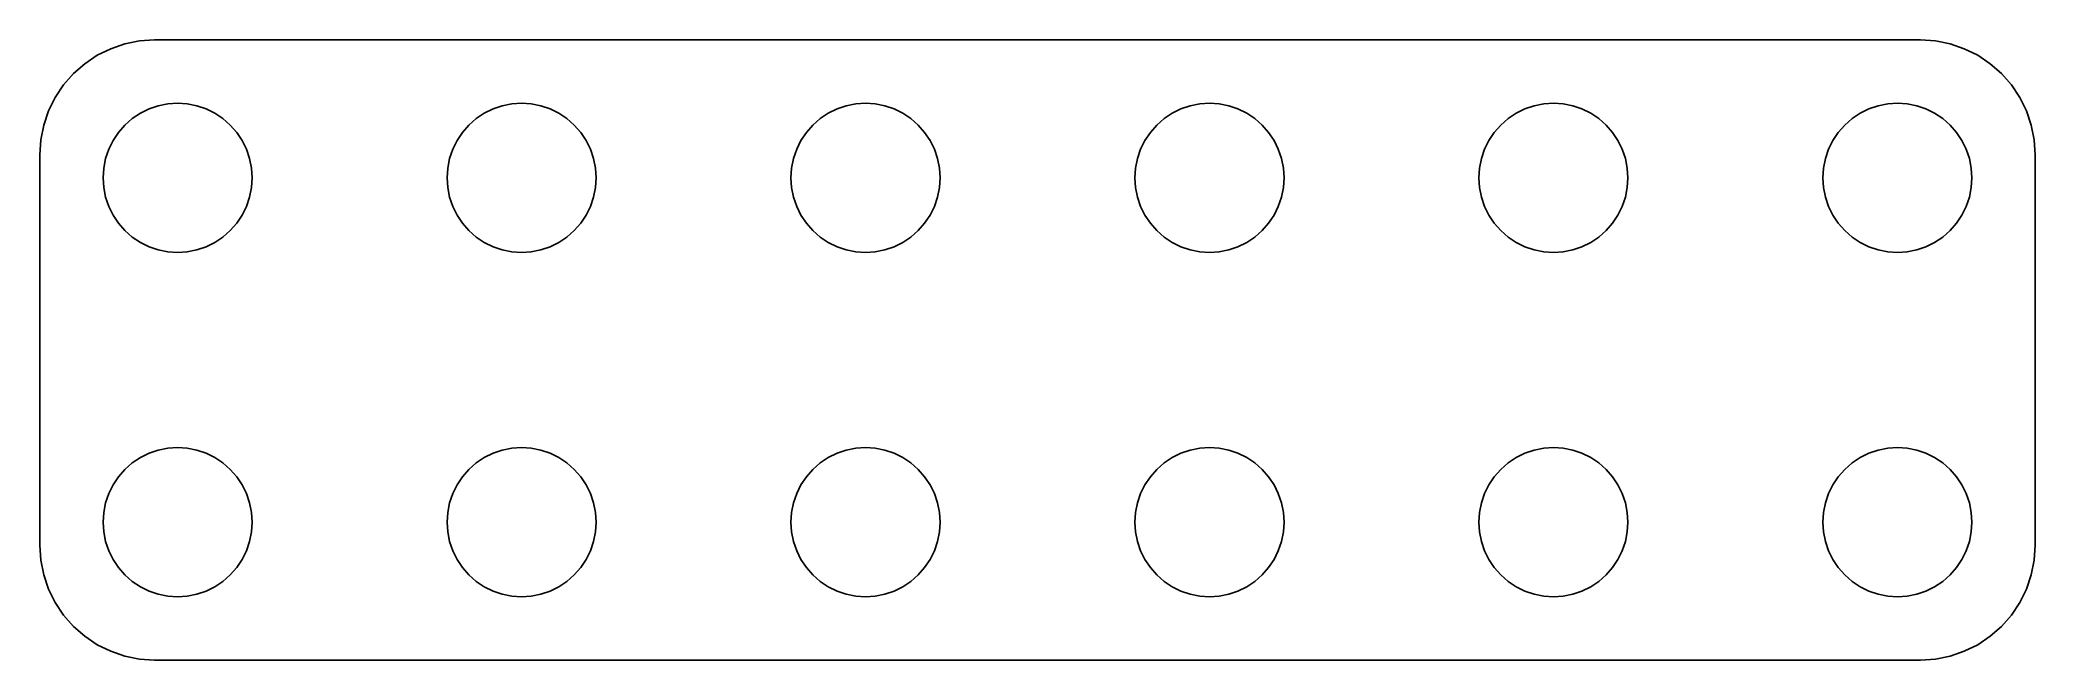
# Model space of a CAD drawing. Header units: metres. Extents: x -43.5 to 43.5, y -13.5 to 13.5.
import ezdxf

# ---------------------------------------------------------------- set-up
doc = ezdxf.new("R2010")
doc.units = ezdxf.units.M

msp = doc.modelspace()

# ---------------------------------------------------------------- linework, layer by layer
for p, q in [((-40.4184, 13.1244), (-41.005, 12.8351)), ((-39.7991, 13.3346), (-40.4184, 13.1244)), ((-39.1576, 13.4622), (-39.7991, 13.3346)), ((-38.505, 13.505), (-39.1576, 13.4622)), ((38.505, 13.505), (-38.505, 13.505)), ((39.1576, 13.4622), (38.505, 13.505)), ((39.7991, 13.3346), (39.1576, 13.4622)), ((40.4184, 13.1244), (39.7991, 13.3346)), ((41.005, 12.8351), (40.4184, 13.1244)), ((-41.5488, 12.4718), (-42.0405, 12.0405)), ((-41.005, 12.8351), (-41.5488, 12.4718)), ((41.5488, 12.4718), (41.005, 12.8351)), ((42.0405, 12.0405), (41.5488, 12.4718)), ((-42.4718, 11.5488), (-42.8351, 11.005)), ((-42.0405, 12.0405), (-42.4718, 11.5488)), ((42.4718, 11.5488), (42.0405, 12.0405)), ((42.8351, 11.005), (42.4718, 11.5488)), ((-42.8351, 11.005), (-43.1244, 10.4184)), ((-39.125, 10.3146), (-38.7437, 10.5026)), ((-38.7437, 10.5026), (-38.3412, 10.6393)), ((-38.3412, 10.6393), (-37.9242, 10.7222)), ((-37.9242, 10.7222), (-37.5, 10.75)), ((-37.5, 10.75), (-37.0758, 10.7222)), ((-37.0758, 10.7222), (-36.6588, 10.6393)), ((-36.6588, 10.6393), (-36.2563, 10.5026)), ((-36.2563, 10.5026), (-35.875, 10.3146)), ((-24.125, 10.3146), (-23.7437, 10.5026)), ((-23.7437, 10.5026), (-23.3412, 10.6393)), ((-23.3412, 10.6393), (-22.9242, 10.7222)), ((-22.9242, 10.7222), (-22.5, 10.75)), ((-22.5, 10.75), (-22.0758, 10.7222)), ((-22.0758, 10.7222), (-21.6588, 10.6393)), ((-21.6588, 10.6393), (-21.2563, 10.5026)), ((-21.2563, 10.5026), (-20.875, 10.3146)), ((-9.125, 10.3146), (-8.74371, 10.5026)), ((-8.74371, 10.5026), (-8.34116, 10.6393)), ((-8.34116, 10.6393), (-7.92421, 10.7222)), ((-7.92421, 10.7222), (-7.5, 10.75)), ((-7.5, 10.75), (-7.07578, 10.7222)), ((-7.07578, 10.7222), (-6.65883, 10.6393)), ((-6.65883, 10.6393), (-6.25627, 10.5026)), ((-6.25627, 10.5026), (-5.875, 10.3146)), ((5.875, 10.3146), (6.25627, 10.5026)), ((6.25627, 10.5026), (6.65883, 10.6393)), ((6.65883, 10.6393), (7.07578, 10.7222)), ((7.07578, 10.7222), (7.5, 10.75)), ((7.5, 10.75), (7.92421, 10.7222)), ((7.92421, 10.7222), (8.34116, 10.6393)), ((8.34116, 10.6393), (8.74371, 10.5026)), ((8.74371, 10.5026), (9.125, 10.3146)), ((20.875, 10.3146), (21.2563, 10.5026)), ((21.2563, 10.5026), (21.6588, 10.6393)), ((21.6588, 10.6393), (22.0758, 10.7222)), ((22.0758, 10.7222), (22.5, 10.75)), ((22.5, 10.75), (22.9242, 10.7222)), ((22.9242, 10.7222), (23.3412, 10.6393)), ((23.3412, 10.6393), (23.7437, 10.5026)), ((23.7437, 10.5026), (24.125, 10.3146)), ((35.875, 10.3146), (36.2563, 10.5026)), ((36.2563, 10.5026), (36.6588, 10.6393)), ((36.6588, 10.6393), (37.0758, 10.7222)), ((37.0758, 10.7222), (37.5, 10.75)), ((37.5, 10.75), (37.9242, 10.7222)), ((37.9242, 10.7222), (38.3412, 10.6393)), ((38.3412, 10.6393), (38.7437, 10.5026)), ((38.7437, 10.5026), (39.125, 10.3146)), ((43.1244, 10.4184), (42.8351, 11.005)), ((-43.3346, 9.79909), (-43.4622, 9.15762)), ((-43.1244, 10.4184), (-43.3346, 9.79909)), ((-40.0784, 9.47847), (-39.7981, 9.7981)), ((-39.7981, 9.7981), (-39.4785, 10.0784)), ((-39.4785, 10.0784), (-39.125, 10.3146)), ((-35.875, 10.3146), (-35.5215, 10.0784)), ((-35.5215, 10.0784), (-35.2019, 9.7981)), ((-35.2019, 9.7981), (-34.9216, 9.47847)), ((-25.0784, 9.47847), (-24.7981, 9.7981)), ((-24.7981, 9.7981), (-24.4785, 10.0784)), ((-24.4785, 10.0784), (-24.125, 10.3146)), ((-20.875, 10.3146), (-20.5215, 10.0784)), ((-20.5215, 10.0784), (-20.2019, 9.7981)), ((-20.2019, 9.7981), (-19.9216, 9.47847)), ((-10.0784, 9.47847), (-9.7981, 9.7981)), ((-9.7981, 9.7981), (-9.47847, 10.0784)), ((-9.47847, 10.0784), (-9.125, 10.3146)), ((-5.875, 10.3146), (-5.52151, 10.0784)), ((-5.52151, 10.0784), (-5.20189, 9.7981)), ((-5.20189, 9.7981), (-4.9216, 9.47847)), ((4.9216, 9.47847), (5.20189, 9.7981)), ((5.20189, 9.7981), (5.52151, 10.0784)), ((5.52151, 10.0784), (5.875, 10.3146)), ((9.125, 10.3146), (9.47847, 10.0784)), ((9.47847, 10.0784), (9.7981, 9.7981)), ((9.7981, 9.7981), (10.0784, 9.47847)), ((19.9216, 9.47847), (20.2019, 9.7981)), ((20.2019, 9.7981), (20.5215, 10.0784)), ((20.5215, 10.0784), (20.875, 10.3146)), ((24.125, 10.3146), (24.4785, 10.0784)), ((24.4785, 10.0784), (24.7981, 9.7981)), ((24.7981, 9.7981), (25.0784, 9.47847)), ((34.9216, 9.47847), (35.2019, 9.7981)), ((35.2019, 9.7981), (35.5215, 10.0784)), ((35.5215, 10.0784), (35.875, 10.3146)), ((39.125, 10.3146), (39.4785, 10.0784)), ((39.4785, 10.0784), (39.7981, 9.7981)), ((39.7981, 9.7981), (40.0784, 9.47847)), ((43.3346, 9.79909), (43.1244, 10.4184)), ((43.4622, 9.15762), (43.3346, 9.79909)), ((-43.4622, 9.15762), (-43.505, 8.50499)), ((-40.6393, 8.34116), (-40.5026, 8.74371)), ((-40.5026, 8.74371), (-40.3146, 9.125)), ((-40.3146, 9.125), (-40.0784, 9.47847)), ((-34.9216, 9.47847), (-34.6854, 9.125)), ((-34.6854, 9.125), (-34.4974, 8.74371)), ((-34.4974, 8.74371), (-34.3607, 8.34116)), ((-25.6393, 8.34116), (-25.5026, 8.74371)), ((-25.5026, 8.74371), (-25.3146, 9.125)), ((-25.3146, 9.125), (-25.0784, 9.47847)), ((-19.9216, 9.47847), (-19.6854, 9.125)), ((-19.6854, 9.125), (-19.4974, 8.74371)), ((-19.4974, 8.74371), (-19.3607, 8.34116)), ((-10.6393, 8.34116), (-10.5026, 8.74371)), ((-10.5026, 8.74371), (-10.3146, 9.125)), ((-10.3146, 9.125), (-10.0784, 9.47847)), ((-4.9216, 9.47847), (-4.68541, 9.125)), ((-4.68541, 9.125), (-4.49739, 8.74371)), ((-4.49739, 8.74371), (-4.36073, 8.34116)), ((4.36073, 8.34116), (4.49739, 8.74371)), ((4.49739, 8.74371), (4.68541, 9.125)), ((4.68541, 9.125), (4.9216, 9.47847)), ((10.0784, 9.47847), (10.3146, 9.125)), ((10.3146, 9.125), (10.5026, 8.74371)), ((10.5026, 8.74371), (10.6393, 8.34116)), ((19.3607, 8.34116), (19.4974, 8.74371)), ((19.4974, 8.74371), (19.6854, 9.125)), ((19.6854, 9.125), (19.9216, 9.47847)), ((25.0784, 9.47847), (25.3146, 9.125)), ((25.3146, 9.125), (25.5026, 8.74371)), ((25.5026, 8.74371), (25.6393, 8.34116)), ((34.3607, 8.34116), (34.4974, 8.74371)), ((34.4974, 8.74371), (34.6854, 9.125)), ((34.6854, 9.125), (34.9216, 9.47847)), ((40.0784, 9.47847), (40.3146, 9.125)), ((40.3146, 9.125), (40.5026, 8.74371)), ((40.5026, 8.74371), (40.6393, 8.34116)), ((43.505, 8.50499), (43.4622, 9.15762)), ((-43.505, 8.50499), (-43.505, -8.50499)), ((-40.75, 7.5), (-40.7222, 7.92421)), ((-40.7222, 7.92421), (-40.6393, 8.34116)), ((-34.3607, 8.34116), (-34.2778, 7.92421)), ((-34.2778, 7.92421), (-34.25, 7.5)), ((-25.75, 7.5), (-25.7222, 7.92421)), ((-25.7222, 7.92421), (-25.6393, 8.34116)), ((-19.3607, 8.34116), (-19.2778, 7.92421)), ((-19.2778, 7.92421), (-19.25, 7.5)), ((-10.75, 7.5), (-10.7222, 7.92421)), ((-10.7222, 7.92421), (-10.6393, 8.34116)), ((-4.36073, 8.34116), (-4.2778, 7.92421)), ((-4.2778, 7.92421), (-4.25, 7.5)), ((4.25, 7.5), (4.2778, 7.92421)), ((4.2778, 7.92421), (4.36073, 8.34116)), ((10.6393, 8.34116), (10.7222, 7.92421)), ((10.7222, 7.92421), (10.75, 7.5)), ((19.25, 7.5), (19.2778, 7.92421)), ((19.2778, 7.92421), (19.3607, 8.34116)), ((25.6393, 8.34116), (25.7222, 7.92421)), ((25.7222, 7.92421), (25.75, 7.5)), ((34.25, 7.5), (34.2778, 7.92421)), ((34.2778, 7.92421), (34.3607, 8.34116)), ((40.6393, 8.34116), (40.7222, 7.92421)), ((40.7222, 7.92421), (40.75, 7.5)), ((43.505, -8.50499), (43.505, 8.50499)), ((-40.7222, 7.07578), (-40.75, 7.5)), ((-40.6393, 6.65883), (-40.7222, 7.07578)), ((-34.2778, 7.07578), (-34.3607, 6.65883)), ((-34.25, 7.5), (-34.2778, 7.07578)), ((-25.7222, 7.07578), (-25.75, 7.5)), ((-25.6393, 6.65883), (-25.7222, 7.07578)), ((-19.2778, 7.07578), (-19.3607, 6.65883)), ((-19.25, 7.5), (-19.2778, 7.07578)), ((-10.7222, 7.07578), (-10.75, 7.5)), ((-10.6393, 6.65883), (-10.7222, 7.07578)), ((-4.2778, 7.07578), (-4.36073, 6.65883)), ((-4.25, 7.5), (-4.2778, 7.07578)), ((4.2778, 7.07578), (4.25, 7.5)), ((4.36073, 6.65883), (4.2778, 7.07578)), ((10.7222, 7.07578), (10.6393, 6.65883)), ((10.75, 7.5), (10.7222, 7.07578)), ((19.2778, 7.07578), (19.25, 7.5)), ((19.3607, 6.65883), (19.2778, 7.07578)), ((25.7222, 7.07578), (25.6393, 6.65883)), ((25.75, 7.5), (25.7222, 7.07578)), ((34.2778, 7.07578), (34.25, 7.5)), ((34.3607, 6.65883), (34.2778, 7.07578)), ((40.7222, 7.07578), (40.6393, 6.65883)), ((40.75, 7.5), (40.7222, 7.07578)), ((-40.5026, 6.25627), (-40.6393, 6.65883)), ((-40.3146, 5.875), (-40.5026, 6.25627)), ((-34.4974, 6.25627), (-34.6854, 5.875)), ((-34.3607, 6.65883), (-34.4974, 6.25627)), ((-25.5026, 6.25627), (-25.6393, 6.65883)), ((-25.3146, 5.875), (-25.5026, 6.25627)), ((-19.4974, 6.25627), (-19.6854, 5.875)), ((-19.3607, 6.65883), (-19.4974, 6.25627)), ((-10.5026, 6.25627), (-10.6393, 6.65883)), ((-10.3146, 5.875), (-10.5026, 6.25627)), ((-4.49739, 6.25627), (-4.68541, 5.875)), ((-4.36073, 6.65883), (-4.49739, 6.25627)), ((4.49739, 6.25627), (4.36073, 6.65883)), ((4.68541, 5.875), (4.49739, 6.25627)), ((10.5026, 6.25627), (10.3146, 5.875)), ((10.6393, 6.65883), (10.5026, 6.25627)), ((19.4974, 6.25627), (19.3607, 6.65883)), ((19.6854, 5.875), (19.4974, 6.25627)), ((25.5026, 6.25627), (25.3146, 5.875)), ((25.6393, 6.65883), (25.5026, 6.25627)), ((34.4974, 6.25627), (34.3607, 6.65883)), ((34.6854, 5.875), (34.4974, 6.25627)), ((40.5026, 6.25627), (40.3146, 5.875)), ((40.6393, 6.65883), (40.5026, 6.25627)), ((-40.0784, 5.52151), (-40.3146, 5.875)), ((-39.7981, 5.20189), (-40.0784, 5.52151)), ((-34.9216, 5.52151), (-35.2019, 5.20189)), ((-34.6854, 5.875), (-34.9216, 5.52151)), ((-25.0784, 5.52151), (-25.3146, 5.875)), ((-24.7981, 5.20189), (-25.0784, 5.52151)), ((-19.9216, 5.52151), (-20.2019, 5.20189)), ((-19.6854, 5.875), (-19.9216, 5.52151)), ((-10.0784, 5.52151), (-10.3146, 5.875)), ((-9.7981, 5.20189), (-10.0784, 5.52151)), ((-4.9216, 5.52151), (-5.20189, 5.20189)), ((-4.68541, 5.875), (-4.9216, 5.52151)), ((4.9216, 5.52151), (4.68541, 5.875)), ((5.20189, 5.20189), (4.9216, 5.52151)), ((10.0784, 5.52151), (9.7981, 5.20189)), ((10.3146, 5.875), (10.0784, 5.52151)), ((19.9216, 5.52151), (19.6854, 5.875)), ((20.2019, 5.20189), (19.9216, 5.52151)), ((25.0784, 5.52151), (24.7981, 5.20189)), ((25.3146, 5.875), (25.0784, 5.52151)), ((34.9216, 5.52151), (34.6854, 5.875)), ((35.2019, 5.20189), (34.9216, 5.52151)), ((40.0784, 5.52151), (39.7981, 5.20189)), ((40.3146, 5.875), (40.0784, 5.52151)), ((-39.4785, 4.9216), (-39.7981, 5.20189)), ((-39.125, 4.68541), (-39.4785, 4.9216)), ((-38.7437, 4.49739), (-39.125, 4.68541)), ((-38.3412, 4.36073), (-38.7437, 4.49739)), ((-37.9242, 4.2778), (-38.3412, 4.36073)), ((-36.6588, 4.36073), (-37.0758, 4.2778)), ((-36.2563, 4.49739), (-36.6588, 4.36073)), ((-35.875, 4.68541), (-36.2563, 4.49739)), ((-35.5215, 4.9216), (-35.875, 4.68541)), ((-35.2019, 5.20189), (-35.5215, 4.9216)), ((-24.4785, 4.9216), (-24.7981, 5.20189)), ((-24.125, 4.68541), (-24.4785, 4.9216)), ((-23.7437, 4.49739), (-24.125, 4.68541)), ((-23.3412, 4.36073), (-23.7437, 4.49739)), ((-22.9242, 4.2778), (-23.3412, 4.36073)), ((-21.6588, 4.36073), (-22.0758, 4.2778)), ((-21.2563, 4.49739), (-21.6588, 4.36073)), ((-20.875, 4.68541), (-21.2563, 4.49739)), ((-20.5215, 4.9216), (-20.875, 4.68541)), ((-20.2019, 5.20189), (-20.5215, 4.9216)), ((-9.47847, 4.9216), (-9.7981, 5.20189)), ((-9.125, 4.68541), (-9.47847, 4.9216)), ((-8.74371, 4.49739), (-9.125, 4.68541)), ((-8.34116, 4.36073), (-8.74371, 4.49739)), ((-7.92421, 4.2778), (-8.34116, 4.36073)), ((-6.65883, 4.36073), (-7.07578, 4.2778)), ((-6.25627, 4.49739), (-6.65883, 4.36073)), ((-5.875, 4.68541), (-6.25627, 4.49739)), ((-5.52151, 4.9216), (-5.875, 4.68541)), ((-5.20189, 5.20189), (-5.52151, 4.9216)), ((5.52151, 4.9216), (5.20189, 5.20189)), ((5.875, 4.68541), (5.52151, 4.9216)), ((6.25627, 4.49739), (5.875, 4.68541)), ((6.65883, 4.36073), (6.25627, 4.49739)), ((7.07578, 4.2778), (6.65883, 4.36073)), ((8.34116, 4.36073), (7.92421, 4.2778)), ((8.74371, 4.49739), (8.34116, 4.36073)), ((9.125, 4.68541), (8.74371, 4.49739)), ((9.47847, 4.9216), (9.125, 4.68541)), ((9.7981, 5.20189), (9.47847, 4.9216)), ((20.5215, 4.9216), (20.2019, 5.20189)), ((20.875, 4.68541), (20.5215, 4.9216)), ((21.2563, 4.49739), (20.875, 4.68541)), ((21.6588, 4.36073), (21.2563, 4.49739)), ((22.0758, 4.2778), (21.6588, 4.36073)), ((23.3412, 4.36073), (22.9242, 4.2778)), ((23.7437, 4.49739), (23.3412, 4.36073)), ((24.125, 4.68541), (23.7437, 4.49739)), ((24.4785, 4.9216), (24.125, 4.68541)), ((24.7981, 5.20189), (24.4785, 4.9216)), ((35.5215, 4.9216), (35.2019, 5.20189)), ((35.875, 4.68541), (35.5215, 4.9216)), ((36.2563, 4.49739), (35.875, 4.68541)), ((36.6588, 4.36073), (36.2563, 4.49739)), ((37.0758, 4.2778), (36.6588, 4.36073)), ((38.3412, 4.36073), (37.9242, 4.2778)), ((38.7437, 4.49739), (38.3412, 4.36073)), ((39.125, 4.68541), (38.7437, 4.49739)), ((39.4785, 4.9216), (39.125, 4.68541)), ((39.7981, 5.20189), (39.4785, 4.9216)), ((-37.5, 4.25), (-37.9242, 4.2778)), ((-37.0758, 4.2778), (-37.5, 4.25)), ((-22.5, 4.25), (-22.9242, 4.2778)), ((-22.0758, 4.2778), (-22.5, 4.25)), ((-7.5, 4.25), (-7.92421, 4.2778)), ((-7.07578, 4.2778), (-7.5, 4.25)), ((7.5, 4.25), (7.07578, 4.2778)), ((7.92421, 4.2778), (7.5, 4.25)), ((22.5, 4.25), (22.0758, 4.2778)), ((22.9242, 4.2778), (22.5, 4.25)), ((37.5, 4.25), (37.0758, 4.2778)), ((37.9242, 4.2778), (37.5, 4.25)), ((-38.3412, -4.36073), (-37.9242, -4.2778)), ((-37.9242, -4.2778), (-37.5, -4.25)), ((-37.5, -4.25), (-37.0758, -4.2778)), ((-37.0758, -4.2778), (-36.6588, -4.36073)), ((-23.3412, -4.36073), (-22.9242, -4.2778)), ((-22.9242, -4.2778), (-22.5, -4.25)), ((-22.5, -4.25), (-22.0758, -4.2778)), ((-22.0758, -4.2778), (-21.6588, -4.36073)), ((-8.34116, -4.36073), (-7.92421, -4.2778)), ((-7.92421, -4.2778), (-7.5, -4.25)), ((-7.5, -4.25), (-7.07578, -4.2778)), ((-7.07578, -4.2778), (-6.65883, -4.36073)), ((6.65883, -4.36073), (7.07578, -4.2778)), ((7.07578, -4.2778), (7.5, -4.25)), ((7.5, -4.25), (7.92421, -4.2778)), ((7.92421, -4.2778), (8.34116, -4.36073)), ((21.6588, -4.36073), (22.0758, -4.2778)), ((22.0758, -4.2778), (22.5, -4.25)), ((22.5, -4.25), (22.9242, -4.2778)), ((22.9242, -4.2778), (23.3412, -4.36073)), ((36.6588, -4.36073), (37.0758, -4.2778)), ((37.0758, -4.2778), (37.5, -4.25)), ((37.5, -4.25), (37.9242, -4.2778)), ((37.9242, -4.2778), (38.3412, -4.36073)), ((-40.0784, -5.52151), (-39.7981, -5.20189)), ((-39.7981, -5.20189), (-39.4785, -4.9216)), ((-39.4785, -4.9216), (-39.125, -4.68541)), ((-39.125, -4.68541), (-38.7437, -4.49739)), ((-38.7437, -4.49739), (-38.3412, -4.36073)), ((-36.6588, -4.36073), (-36.2563, -4.49739)), ((-36.2563, -4.49739), (-35.875, -4.68541)), ((-35.875, -4.68541), (-35.5215, -4.9216)), ((-35.5215, -4.9216), (-35.2019, -5.20189)), ((-35.2019, -5.20189), (-34.9216, -5.52151)), ((-25.0784, -5.52151), (-24.7981, -5.20189)), ((-24.7981, -5.20189), (-24.4785, -4.9216)), ((-24.4785, -4.9216), (-24.125, -4.68541)), ((-24.125, -4.68541), (-23.7437, -4.49739)), ((-23.7437, -4.49739), (-23.3412, -4.36073)), ((-21.6588, -4.36073), (-21.2563, -4.49739)), ((-21.2563, -4.49739), (-20.875, -4.68541)), ((-20.875, -4.68541), (-20.5215, -4.9216)), ((-20.5215, -4.9216), (-20.2019, -5.20189)), ((-20.2019, -5.20189), (-19.9216, -5.52151)), ((-10.0784, -5.52151), (-9.7981, -5.20189)), ((-9.7981, -5.20189), (-9.47847, -4.9216)), ((-9.47847, -4.9216), (-9.125, -4.68541)), ((-9.125, -4.68541), (-8.74371, -4.49739)), ((-8.74371, -4.49739), (-8.34116, -4.36073)), ((-6.65883, -4.36073), (-6.25627, -4.49739)), ((-6.25627, -4.49739), (-5.875, -4.68541)), ((-5.875, -4.68541), (-5.52151, -4.9216)), ((-5.52151, -4.9216), (-5.20189, -5.20189)), ((-5.20189, -5.20189), (-4.9216, -5.52151)), ((4.9216, -5.52151), (5.20189, -5.20189)), ((5.20189, -5.20189), (5.52151, -4.9216)), ((5.52151, -4.9216), (5.875, -4.68541)), ((5.875, -4.68541), (6.25627, -4.49739)), ((6.25627, -4.49739), (6.65883, -4.36073)), ((8.34116, -4.36073), (8.74371, -4.49739)), ((8.74371, -4.49739), (9.125, -4.68541)), ((9.125, -4.68541), (9.47847, -4.9216)), ((9.47847, -4.9216), (9.7981, -5.20189)), ((9.7981, -5.20189), (10.0784, -5.52151)), ((19.9216, -5.52151), (20.2019, -5.20189)), ((20.2019, -5.20189), (20.5215, -4.9216)), ((20.5215, -4.9216), (20.875, -4.68541)), ((20.875, -4.68541), (21.2563, -4.49739)), ((21.2563, -4.49739), (21.6588, -4.36073)), ((23.3412, -4.36073), (23.7437, -4.49739)), ((23.7437, -4.49739), (24.125, -4.68541)), ((24.125, -4.68541), (24.4785, -4.9216)), ((24.4785, -4.9216), (24.7981, -5.20189)), ((24.7981, -5.20189), (25.0784, -5.52151)), ((34.9216, -5.52151), (35.2019, -5.20189)), ((35.2019, -5.20189), (35.5215, -4.9216)), ((35.5215, -4.9216), (35.875, -4.68541)), ((35.875, -4.68541), (36.2563, -4.49739)), ((36.2563, -4.49739), (36.6588, -4.36073)), ((38.3412, -4.36073), (38.7437, -4.49739)), ((38.7437, -4.49739), (39.125, -4.68541)), ((39.125, -4.68541), (39.4785, -4.9216)), ((39.4785, -4.9216), (39.7981, -5.20189)), ((39.7981, -5.20189), (40.0784, -5.52151)), ((-40.5026, -6.25627), (-40.3146, -5.875)), ((-40.3146, -5.875), (-40.0784, -5.52151)), ((-34.9216, -5.52151), (-34.6854, -5.875)), ((-34.6854, -5.875), (-34.4974, -6.25627)), ((-25.5026, -6.25627), (-25.3146, -5.875)), ((-25.3146, -5.875), (-25.0784, -5.52151)), ((-19.9216, -5.52151), (-19.6854, -5.875)), ((-19.6854, -5.875), (-19.4974, -6.25627)), ((-10.5026, -6.25627), (-10.3146, -5.875)), ((-10.3146, -5.875), (-10.0784, -5.52151)), ((-4.9216, -5.52151), (-4.68541, -5.875)), ((-4.68541, -5.875), (-4.49739, -6.25627)), ((4.49739, -6.25627), (4.68541, -5.875)), ((4.68541, -5.875), (4.9216, -5.52151)), ((10.0784, -5.52151), (10.3146, -5.875)), ((10.3146, -5.875), (10.5026, -6.25627)), ((19.4974, -6.25627), (19.6854, -5.875)), ((19.6854, -5.875), (19.9216, -5.52151)), ((25.0784, -5.52151), (25.3146, -5.875)), ((25.3146, -5.875), (25.5026, -6.25627)), ((34.4974, -6.25627), (34.6854, -5.875)), ((34.6854, -5.875), (34.9216, -5.52151)), ((40.0784, -5.52151), (40.3146, -5.875)), ((40.3146, -5.875), (40.5026, -6.25627)), ((-40.7222, -7.07578), (-40.6393, -6.65883)), ((-40.6393, -6.65883), (-40.5026, -6.25627)), ((-34.4974, -6.25627), (-34.3607, -6.65883)), ((-34.3607, -6.65883), (-34.2778, -7.07578)), ((-25.7222, -7.07578), (-25.6393, -6.65883)), ((-25.6393, -6.65883), (-25.5026, -6.25627)), ((-19.4974, -6.25627), (-19.3607, -6.65883)), ((-19.3607, -6.65883), (-19.2778, -7.07578)), ((-10.7222, -7.07578), (-10.6393, -6.65883)), ((-10.6393, -6.65883), (-10.5026, -6.25627)), ((-4.49739, -6.25627), (-4.36073, -6.65883)), ((-4.36073, -6.65883), (-4.2778, -7.07578)), ((4.2778, -7.07578), (4.36073, -6.65883)), ((4.36073, -6.65883), (4.49739, -6.25627)), ((10.5026, -6.25627), (10.6393, -6.65883)), ((10.6393, -6.65883), (10.7222, -7.07578)), ((19.2778, -7.07578), (19.3607, -6.65883)), ((19.3607, -6.65883), (19.4974, -6.25627)), ((25.5026, -6.25627), (25.6393, -6.65883)), ((25.6393, -6.65883), (25.7222, -7.07578)), ((34.2778, -7.07578), (34.3607, -6.65883)), ((34.3607, -6.65883), (34.4974, -6.25627)), ((40.5026, -6.25627), (40.6393, -6.65883)), ((40.6393, -6.65883), (40.7222, -7.07578)), ((-40.75, -7.5), (-40.7222, -7.07578)), ((-40.7222, -7.92421), (-40.75, -7.5)), ((-34.2778, -7.07578), (-34.25, -7.5)), ((-34.25, -7.5), (-34.2778, -7.92421)), ((-25.75, -7.5), (-25.7222, -7.07578)), ((-25.7222, -7.92421), (-25.75, -7.5)), ((-19.2778, -7.07578), (-19.25, -7.5)), ((-19.25, -7.5), (-19.2778, -7.92421)), ((-10.75, -7.5), (-10.7222, -7.07578)), ((-10.7222, -7.92421), (-10.75, -7.5)), ((-4.2778, -7.07578), (-4.25, -7.5)), ((-4.25, -7.5), (-4.2778, -7.92421)), ((4.25, -7.5), (4.2778, -7.07578)), ((4.2778, -7.92421), (4.25, -7.5)), ((10.7222, -7.07578), (10.75, -7.5)), ((10.75, -7.5), (10.7222, -7.92421)), ((19.25, -7.5), (19.2778, -7.07578)), ((19.2778, -7.92421), (19.25, -7.5)), ((25.7222, -7.07578), (25.75, -7.5)), ((25.75, -7.5), (25.7222, -7.92421)), ((34.25, -7.5), (34.2778, -7.07578)), ((34.2778, -7.92421), (34.25, -7.5)), ((40.7222, -7.07578), (40.75, -7.5)), ((40.75, -7.5), (40.7222, -7.92421)), ((-43.505, -8.50499), (-43.4622, -9.15762)), ((-40.6393, -8.34116), (-40.7222, -7.92421)), ((-40.5026, -8.74371), (-40.6393, -8.34116)), ((-34.3607, -8.34116), (-34.4974, -8.74371)), ((-34.2778, -7.92421), (-34.3607, -8.34116)), ((-25.6393, -8.34116), (-25.7222, -7.92421)), ((-25.5026, -8.74371), (-25.6393, -8.34116)), ((-19.3607, -8.34116), (-19.4974, -8.74371)), ((-19.2778, -7.92421), (-19.3607, -8.34116)), ((-10.6393, -8.34116), (-10.7222, -7.92421)), ((-10.5026, -8.74371), (-10.6393, -8.34116)), ((-4.36073, -8.34116), (-4.49739, -8.74371)), ((-4.2778, -7.92421), (-4.36073, -8.34116)), ((4.36073, -8.34116), (4.2778, -7.92421)), ((4.49739, -8.74371), (4.36073, -8.34116)), ((10.6393, -8.34116), (10.5026, -8.74371)), ((10.7222, -7.92421), (10.6393, -8.34116)), ((19.3607, -8.34116), (19.2778, -7.92421)), ((19.4974, -8.74371), (19.3607, -8.34116)), ((25.6393, -8.34116), (25.5026, -8.74371)), ((25.7222, -7.92421), (25.6393, -8.34116)), ((34.3607, -8.34116), (34.2778, -7.92421)), ((34.4974, -8.74371), (34.3607, -8.34116)), ((40.6393, -8.34116), (40.5026, -8.74371)), ((40.7222, -7.92421), (40.6393, -8.34116)), ((43.4622, -9.15762), (43.505, -8.50499)), ((-43.4622, -9.15762), (-43.3346, -9.79909)), ((-40.3146, -9.125), (-40.5026, -8.74371)), ((-40.0784, -9.47847), (-40.3146, -9.125)), ((-39.7981, -9.7981), (-40.0784, -9.47847)), ((-34.9216, -9.47847), (-35.2019, -9.7981)), ((-34.6854, -9.125), (-34.9216, -9.47847)), ((-34.4974, -8.74371), (-34.6854, -9.125)), ((-25.3146, -9.125), (-25.5026, -8.74371)), ((-25.0784, -9.47847), (-25.3146, -9.125)), ((-24.7981, -9.7981), (-25.0784, -9.47847)), ((-19.9216, -9.47847), (-20.2019, -9.7981)), ((-19.6854, -9.125), (-19.9216, -9.47847)), ((-19.4974, -8.74371), (-19.6854, -9.125)), ((-10.3146, -9.125), (-10.5026, -8.74371)), ((-10.0784, -9.47847), (-10.3146, -9.125)), ((-9.7981, -9.7981), (-10.0784, -9.47847)), ((-4.9216, -9.47847), (-5.20189, -9.7981)), ((-4.68541, -9.125), (-4.9216, -9.47847)), ((-4.49739, -8.74371), (-4.68541, -9.125)), ((4.68541, -9.125), (4.49739, -8.74371)), ((4.9216, -9.47847), (4.68541, -9.125)), ((5.20189, -9.7981), (4.9216, -9.47847)), ((10.0784, -9.47847), (9.7981, -9.7981)), ((10.3146, -9.125), (10.0784, -9.47847)), ((10.5026, -8.74371), (10.3146, -9.125)), ((19.6854, -9.125), (19.4974, -8.74371)), ((19.9216, -9.47847), (19.6854, -9.125)), ((20.2019, -9.7981), (19.9216, -9.47847)), ((25.0784, -9.47847), (24.7981, -9.7981)), ((25.3146, -9.125), (25.0784, -9.47847)), ((25.5026, -8.74371), (25.3146, -9.125)), ((34.6854, -9.125), (34.4974, -8.74371)), ((34.9216, -9.47847), (34.6854, -9.125)), ((35.2019, -9.7981), (34.9216, -9.47847)), ((40.0784, -9.47847), (39.7981, -9.7981)), ((40.3146, -9.125), (40.0784, -9.47847)), ((40.5026, -8.74371), (40.3146, -9.125)), ((43.3346, -9.79909), (43.4622, -9.15762)), ((-43.3346, -9.79909), (-43.1244, -10.4184)), ((-43.1244, -10.4184), (-42.8351, -11.005)), ((-39.4785, -10.0784), (-39.7981, -9.7981)), ((-39.125, -10.3146), (-39.4785, -10.0784)), ((-38.7437, -10.5026), (-39.125, -10.3146)), ((-35.875, -10.3146), (-36.2563, -10.5026)), ((-35.5215, -10.0784), (-35.875, -10.3146)), ((-35.2019, -9.7981), (-35.5215, -10.0784)), ((-24.4785, -10.0784), (-24.7981, -9.7981)), ((-24.125, -10.3146), (-24.4785, -10.0784)), ((-23.7437, -10.5026), (-24.125, -10.3146)), ((-20.875, -10.3146), (-21.2563, -10.5026)), ((-20.5215, -10.0784), (-20.875, -10.3146)), ((-20.2019, -9.7981), (-20.5215, -10.0784)), ((-9.47847, -10.0784), (-9.7981, -9.7981)), ((-9.125, -10.3146), (-9.47847, -10.0784)), ((-8.74371, -10.5026), (-9.125, -10.3146)), ((-5.875, -10.3146), (-6.25627, -10.5026)), ((-5.52151, -10.0784), (-5.875, -10.3146)), ((-5.20189, -9.7981), (-5.52151, -10.0784)), ((5.52151, -10.0784), (5.20189, -9.7981)), ((5.875, -10.3146), (5.52151, -10.0784)), ((6.25627, -10.5026), (5.875, -10.3146)), ((9.125, -10.3146), (8.74371, -10.5026)), ((9.47847, -10.0784), (9.125, -10.3146)), ((9.7981, -9.7981), (9.47847, -10.0784)), ((20.5215, -10.0784), (20.2019, -9.7981)), ((20.875, -10.3146), (20.5215, -10.0784)), ((21.2563, -10.5026), (20.875, -10.3146)), ((24.125, -10.3146), (23.7437, -10.5026)), ((24.4785, -10.0784), (24.125, -10.3146)), ((24.7981, -9.7981), (24.4785, -10.0784)), ((35.5215, -10.0784), (35.2019, -9.7981)), ((35.875, -10.3146), (35.5215, -10.0784)), ((36.2563, -10.5026), (35.875, -10.3146)), ((39.125, -10.3146), (38.7437, -10.5026)), ((39.4785, -10.0784), (39.125, -10.3146)), ((39.7981, -9.7981), (39.4785, -10.0784)), ((42.8351, -11.005), (43.1244, -10.4184)), ((43.1244, -10.4184), (43.3346, -9.79909)), ((-42.8351, -11.005), (-42.4718, -11.5488)), ((-38.3412, -10.6393), (-38.7437, -10.5026)), ((-37.9242, -10.7222), (-38.3412, -10.6393)), ((-37.5, -10.75), (-37.9242, -10.7222)), ((-37.0758, -10.7222), (-37.5, -10.75)), ((-36.6588, -10.6393), (-37.0758, -10.7222)), ((-36.2563, -10.5026), (-36.6588, -10.6393)), ((-23.3412, -10.6393), (-23.7437, -10.5026)), ((-22.9242, -10.7222), (-23.3412, -10.6393)), ((-22.5, -10.75), (-22.9242, -10.7222)), ((-22.0758, -10.7222), (-22.5, -10.75)), ((-21.6588, -10.6393), (-22.0758, -10.7222)), ((-21.2563, -10.5026), (-21.6588, -10.6393)), ((-8.34116, -10.6393), (-8.74371, -10.5026)), ((-7.92421, -10.7222), (-8.34116, -10.6393)), ((-7.5, -10.75), (-7.92421, -10.7222)), ((-7.07578, -10.7222), (-7.5, -10.75)), ((-6.65883, -10.6393), (-7.07578, -10.7222)), ((-6.25627, -10.5026), (-6.65883, -10.6393)), ((6.65883, -10.6393), (6.25627, -10.5026)), ((7.07578, -10.7222), (6.65883, -10.6393)), ((7.5, -10.75), (7.07578, -10.7222)), ((7.92421, -10.7222), (7.5, -10.75)), ((8.34116, -10.6393), (7.92421, -10.7222)), ((8.74371, -10.5026), (8.34116, -10.6393)), ((21.6588, -10.6393), (21.2563, -10.5026)), ((22.0758, -10.7222), (21.6588, -10.6393)), ((22.5, -10.75), (22.0758, -10.7222)), ((22.9242, -10.7222), (22.5, -10.75)), ((23.3412, -10.6393), (22.9242, -10.7222)), ((23.7437, -10.5026), (23.3412, -10.6393)), ((36.6588, -10.6393), (36.2563, -10.5026)), ((37.0758, -10.7222), (36.6588, -10.6393)), ((37.5, -10.75), (37.0758, -10.7222)), ((37.9242, -10.7222), (37.5, -10.75)), ((38.3412, -10.6393), (37.9242, -10.7222)), ((38.7437, -10.5026), (38.3412, -10.6393)), ((42.4718, -11.5488), (42.8351, -11.005)), ((-42.4718, -11.5488), (-42.0405, -12.0405)), ((-42.0405, -12.0405), (-41.5488, -12.4718)), ((41.5488, -12.4718), (42.0405, -12.0405)), ((42.0405, -12.0405), (42.4718, -11.5488)), ((-41.5488, -12.4718), (-41.005, -12.8351)), ((-41.005, -12.8351), (-40.4184, -13.1244)), ((40.4184, -13.1244), (41.005, -12.8351)), ((41.005, -12.8351), (41.5488, -12.4718)), ((-40.4184, -13.1244), (-39.7991, -13.3346)), ((-39.7991, -13.3346), (-39.1576, -13.4622)), ((-39.1576, -13.4622), (-38.505, -13.505)), ((-38.505, -13.505), (38.505, -13.505)), ((38.505, -13.505), (39.1576, -13.4622)), ((39.1576, -13.4622), (39.7991, -13.3346)), ((39.7991, -13.3346), (40.4184, -13.1244))]:
    msp.add_line(p, q)

doc.saveas('drawing.dxf')
